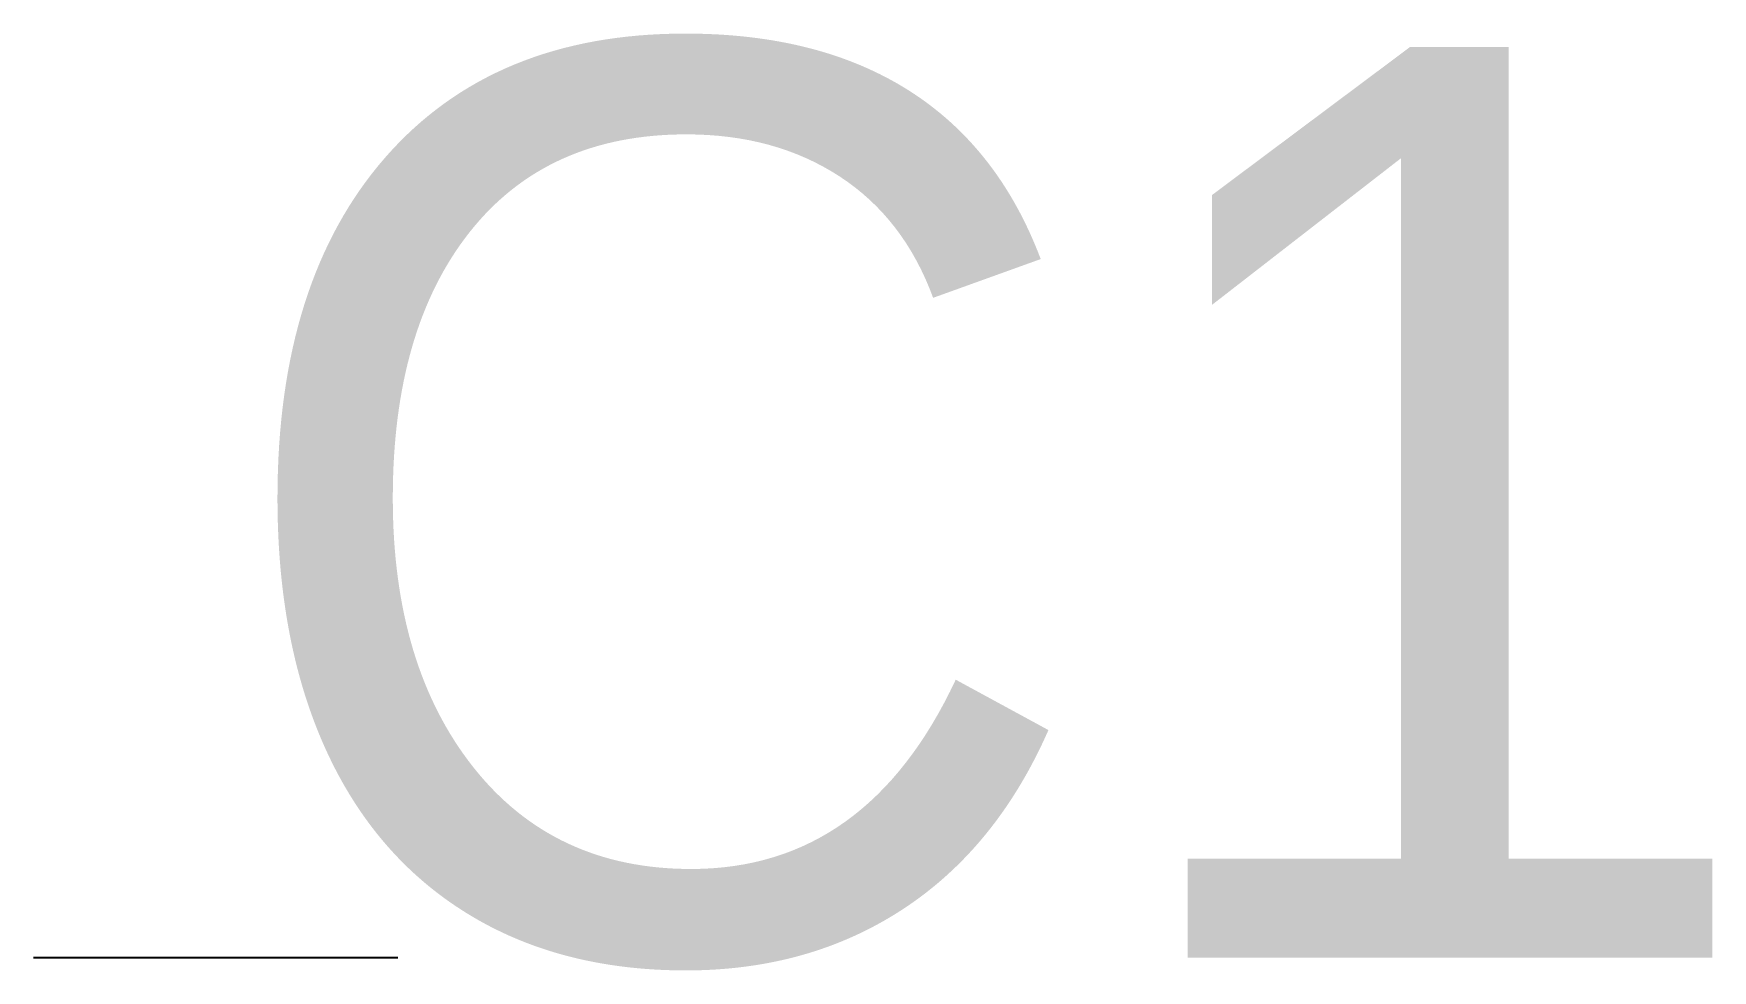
# Model space of a CAD drawing. Extents: x 0.5 to 5.11, y 1.96 to 4.54.
import ezdxf

# ---------------------------------------------------------------- set-up
doc = ezdxf.new("R2010")
doc.units = 0
doc.layers.get('0').update_dxf_attribs({"linetype": 'CONTINUOUS'})
doc.layers.add('STR-BLOCKS', color=3, linetype='CONTINUOUS')

# ---------------------------------------------------------------- blocks, each defined once
blk = doc.blocks.new('COLUMN')
at = {"layer": 'STR-BLOCKS'}
blk.add_line((-0.5, 0), (0.5, 0), dxfattribs=at)

msp = doc.modelspace()

# ---------------------------------------------------------------- block references
ref = msp.add_blockref('COLUMN', (1, 2))
ref.add_attrib('TAG', 'C1', (1, 2), dxfattribs={"height": 2.5})

doc.saveas('drawing.dxf')
